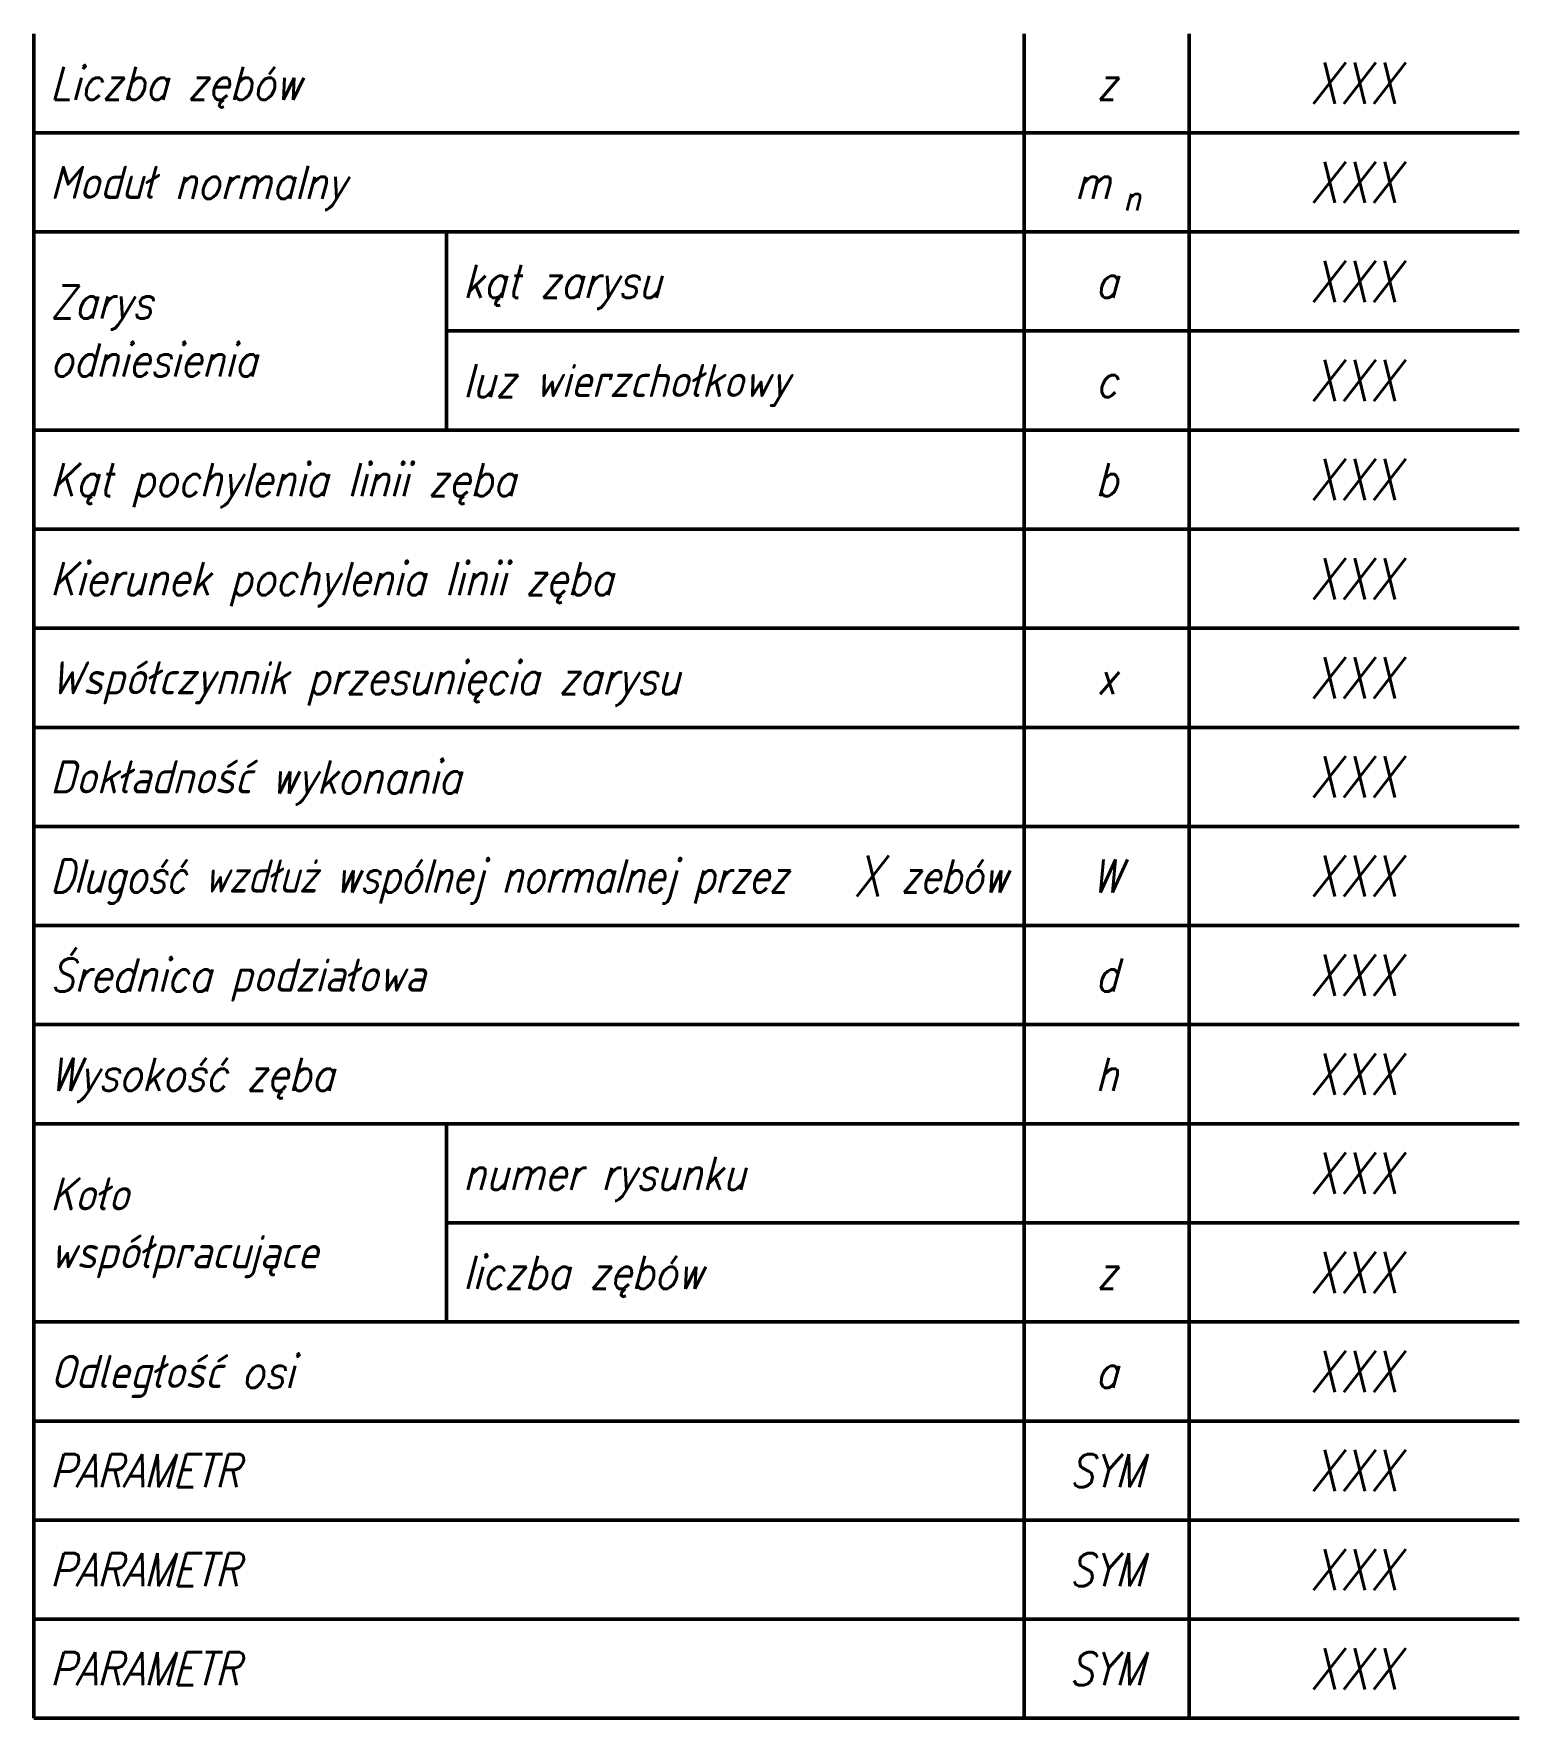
# Model space of a CAD drawing. Header units: millimetres. Extents: x -90 to 0, y -102 to 0.
import ezdxf
from ezdxf.enums import TextEntityAlignment as Align

# ---------------------------------------------------------------- set-up
doc = ezdxf.new("R2010")
doc.units = ezdxf.units.MM
doc.header["$LTSCALE"] = 0.5
doc.layers.add('111-NAPISY', color=111, linetype='Continuous', lineweight=18)
doc.layers.add('41-GRUBA CIĄGŁA', color=41, linetype='Continuous', lineweight=50)
doc.styles.get("Standard").update_dxf_attribs({"font": 'simplex.shx', "width": 0.85, "oblique": 15})

msp = doc.modelspace()

# ---------------------------------------------------------------- linework, layer by layer
at = {"layer": '41-GRUBA CIĄGŁA'}
for p, q in [((-90, -102), (-90, 0)), ((-30, 0), (-30, -102)), ((-20, 0), (-20, -102)), ((0, -6), (-90, -6)), ((0, -12), (-90, -12)), ((-65, -24), (-65, -12)), ((0, -18), (-65, -18)), ((0, -24), (-90, -24)), ((0, -30), (-90, -30)), ((0, -36), (-90, -36)), ((0, -42), (-90, -42)), ((0, -48), (-90, -48)), ((0, -54), (-90, -54)), ((0, -60), (-90, -60)), ((0, -66), (-90, -66)), ((-65, -78), (-65, -66)), ((0, -72), (-65, -72)), ((0, -78), (-90, -78)), ((0, -84), (-90, -84)), ((0, -90), (-90, -90)), ((0, -96), (-90, -96)), ((0, -102), (-90, -102))]:
    msp.add_line(p, q, dxfattribs=at)

# ---------------------------------------------------------------- texts
at = {"layer": '111-NAPISY', "oblique": 15, "width": 0.85}
for s, p in [('Liczba zębów', (-89, -3)), ('Moduł normalny', (-89, -9)), ('kąt zarysu', (-64, -15)), ('Zarys', (-89, -16.25)), ('odniesienia', (-89, -19.75)), ('luz wierzchołkowy', (-64, -21)), ('Kąt pochylenia linii zęba', (-89, -27)), ('Kierunek pochylenia linii zęba', (-89, -33)), ('Współczynnik przesunięcia zarysu', (-89, -39)), ('Dokładność wykonania', (-89, -45)), ('Średnica podziałowa', (-89, -57)), ('Wysokość zęba', (-89, -63)), ('numer rysunku', (-64, -69)), ('Koło ', (-89, -70.25)), ('współpracujące', (-89, -73.75)), ('liczba zębów', (-64, -75)), ('Odległość osi', (-89, -81))]:
    msp.add_text(s, height=2, dxfattribs=at).set_placement(p, align=Align.MIDDLE_LEFT)
for s, p in [('z', (-25, -3)), ('a', (-25, -15)), ('c', (-25, -21)), ('b', (-25, -27)), ('x', (-25, -39)), ('W', (-25, -51)), ('d', (-25, -57)), ('h', (-25, -63)), ('z', (-25, -75)), ('a', (-25, -81))]:
    msp.add_text(s, height=2, dxfattribs=at).set_placement(p, align=Align.MIDDLE)
msp.add_text('m', height=2, dxfattribs=at).set_placement((-24.75, -10), align=Align.RIGHT)
msp.add_text('n', height=1.5, dxfattribs=at).set_placement((-24, -10.7))
at = {"layer": '111-NAPISY', "oblique": 15, "width": 0.742683}
msp.add_text('Dlugość wzdłuż wspólnej normalnej przez   zebów', height=2, dxfattribs=at).set_placement((-89, -52), (-31, -52), align=Align.FIT)
at = {"layer": '111-NAPISY', "oblique": 15, "width": 0.85, "flags": 8}
for tag, height, p in [('XXX', 2.5, (-10, -3)), ('XXX', 2.5, (-10, -9)), ('XXX', 2.5, (-10, -15)), ('XXX', 2.5, (-10, -21)), ('XXX', 2.5, (-10, -27)), ('XXX', 2.5, (-10, -33)), ('XXX', 2.5, (-10, -39)), ('XXX', 2.5, (-10, -45)), ('X', 2.5, (-39.5, -51)), ('XXX', 2.5, (-10, -51)), ('XXX', 2.5, (-10, -57)), ('XXX', 2.5, (-10, -63)), ('XXX', 2.5, (-10, -69)), ('XXX', 2.5, (-10, -75)), ('XXX', 2.5, (-10, -81)), ('SYM', 2, (-25, -87)), ('XXX', 2.5, (-10, -87)), ('XXX', 2.5, (-10, -93)), ('SYM', 2, (-25, -93)), ('XXX', 2.5, (-10, -99)), ('SYM', 2, (-25, -99))]:
    msp.add_attdef(tag, text='', height=height, dxfattribs=at).set_placement(p, align=Align.MIDDLE_CENTER)
for p in [(-89, -87), (-89, -93), (-89, -99)]:
    msp.add_attdef('PARAMETR', text='', height=2, dxfattribs=at).set_placement(p, align=Align.MIDDLE_LEFT)

doc.saveas('drawing.dxf')
